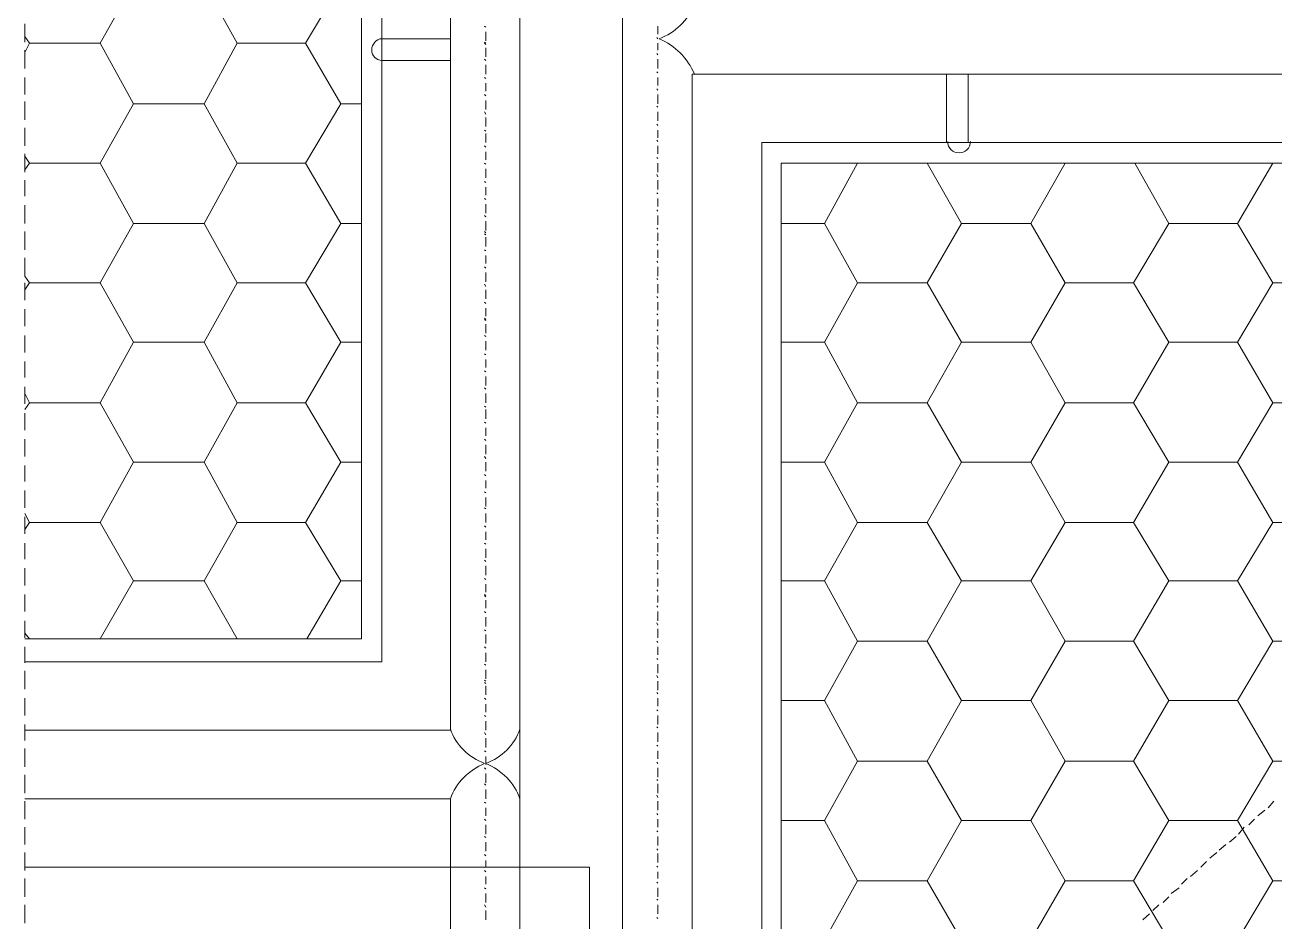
# Model space of a CAD drawing. Header units: millimetres. Extents: x 2928 to 3112, y 1220 to 1280.
# Drawn here: x 3051.756 to 3053.568, y 1263.876 to 1265.176 of the extents above; entities that cross this region are included whole.
import ezdxf

# ---------------------------------------------------------------- set-up
doc = ezdxf.new("R2010")
doc.units = ezdxf.units.MM

msp = doc.modelspace()

# ---------------------------------------------------------------- linework, layer by layer
at = {"color": 7, "linetype": 'Continuous', "lineweight": 5, "true_color": 0x000007}
for points in [[(3052.37253, 1264.15367), (3052.37253, 1268.05543), (3051.75559, 1268.05543)], [(3052.37253, 1264.15367), (3052.37253, 1268.05543), (3052.37253, 1268.05543)], [(3052.47342, 1264.15367), (3052.47342, 1268.05543), (3052.47342, 1268.05543)], [(3052.47342, 1263.95519), (3052.47342, 1268.05543), (3052.47342, 1268.05543)], [(3052.62228, 1263.23902), (3052.62228, 1268.05543), (3052.62228, 1268.05543)], [(3051.75559, 1267.95454), (3052.27329, 1267.95454), (3052.27329, 1264.25291), (3051.75559, 1264.25291)], [(3051.75559, 1267.92476), (3052.24352, 1267.92476), (3052.24352, 1264.28599), (3051.75559, 1264.28599)], [(3052.27329, 1265.15599), (3052.37253, 1265.15599), (3052.37253, 1265.12456)], [(3052.27329, 1265.15599), (3052.37253, 1265.15599), (3052.37253, 1265.12456)], [(3052.37253, 1265.12456), (3052.27329, 1265.12456), (3052.27329, 1265.12456)], [(3052.37253, 1265.12456), (3052.27329, 1265.12456), (3052.27329, 1265.12456)], [(3052.72318, 1263.4408), (3052.72318, 1265.10471), (3052.72318, 1265.10471)], [(3052.72318, 1265.10471), (3055.25378, 1265.10471), (3055.25378, 1265.10471)], [(3053.09202, 1265.10471), (3053.09202, 1265.00548), (3053.09202, 1265.00548)], [(3053.12344, 1265.00548), (3053.12344, 1265.10471), (3053.09202, 1265.10471)], [(3052.37253, 1264.15367), (3051.75559, 1264.15367), (3051.75559, 1264.15367)], [(3052.37253, 1264.05443), (3051.75559, 1264.05443), (3051.75559, 1264.05443)], [(3052.37253, 1263.95519), (3052.37253, 1264.05443), (3052.37253, 1264.05443)], [(3052.37253, 1263.95519), (3052.37253, 1264.05443), (3052.37253, 1264.05443)], [(3052.37253, 1263.95519), (3052.37253, 1264.05443), (3052.37253, 1264.05443)], [(3052.47342, 1263.95519), (3052.47342, 1264.05443), (3052.47342, 1264.05443)], [(3052.47342, 1263.95519), (3052.47342, 1264.05443), (3052.47342, 1264.05443)], [(3053.56671, 1264.05112), (3053.55844, 1264.0412), (3053.55844, 1264.0412)], [(3053.55348, 1264.03789), (3053.54356, 1264.02962), (3053.54356, 1264.02962)], [(3053.52371, 1264.01308), (3053.51544, 1264.00316), (3053.51544, 1264.00316)], [(3053.53859, 1264.02466), (3053.53032, 1264.01639), (3053.53032, 1264.01639)], [(3053.51213, 1263.99985), (3053.50221, 1263.99158), (3053.50221, 1263.99158)], [(3053.48401, 1263.97669), (3053.47409, 1263.96842), (3053.47409, 1263.96842)], [(3053.49724, 1263.98827), (3053.48732, 1263.98), (3053.48732, 1263.98)], [(3052.37253, 1263.95519), (3052.37253, 1263.05377), (3052.47342, 1263.05377), (3052.47342, 1263.95519)], [(3053.46913, 1263.96346), (3053.46086, 1263.95519), (3053.46086, 1263.95519)], [(3053.44101, 1263.93865), (3053.43274, 1263.93038), (3053.43274, 1263.93038)], [(3053.45589, 1263.95023), (3053.44597, 1263.94196), (3053.44597, 1263.94196)], [(3053.42943, 1263.92542), (3053.41785, 1263.91715), (3053.41785, 1263.91715)], [(3053.39966, 1263.90061), (3053.39139, 1263.89234), (3053.39139, 1263.89234)], [(3053.41454, 1263.91219), (3053.40627, 1263.90392), (3053.40627, 1263.90392)], [(3053.38643, 1263.88738), (3053.3765, 1263.87911), (3053.3765, 1263.87911)]]:
    msp.add_lwpolyline(points, dxfattribs=at)
at = {"color": 9, "linetype": 'Continuous', "lineweight": 13, "true_color": 0xbababa}
for points in [[(3051.86476, 1265.14937), (3051.91272, 1265.23538), (3051.91272, 1265.23538)], [(3052.06324, 1265.14937), (3052.01527, 1265.23538), (3052.01527, 1265.23538)], [(3052.16248, 1265.14937), (3052.21375, 1265.23538), (3052.21375, 1265.23538)], [(3051.76221, 1265.14937), (3051.75559, 1265.1593), (3051.75559, 1265.1593)], [(3051.75559, 1265.13614), (3051.76221, 1265.14937), (3051.76221, 1265.14937)], [(3051.76221, 1265.14937), (3051.86476, 1265.14937), (3051.86476, 1265.14937)], [(3051.91272, 1265.06171), (3051.86476, 1265.14937), (3051.86476, 1265.14937)], [(3052.01527, 1265.06171), (3052.06324, 1265.14937), (3052.06324, 1265.14937)], [(3052.06324, 1265.14937), (3052.16248, 1265.14937), (3052.16248, 1265.14937)], [(3052.21375, 1265.06171), (3052.16248, 1265.14937), (3052.16248, 1265.14937)], [(3051.86476, 1264.9757), (3051.91272, 1265.06171), (3051.91272, 1265.06171)], [(3051.91272, 1265.06171), (3052.01527, 1265.06171), (3052.01527, 1265.06171)], [(3052.06324, 1264.9757), (3052.01527, 1265.06171), (3052.01527, 1265.06171)], [(3052.16248, 1264.9757), (3052.21375, 1265.06171), (3052.21375, 1265.06171)], [(3052.21375, 1265.06171), (3052.24352, 1265.06171), (3052.24352, 1265.06171)], [(3051.76221, 1264.9757), (3051.75559, 1264.98563), (3051.75559, 1264.98563)], [(3051.75559, 1264.96578), (3051.76221, 1264.9757), (3051.76221, 1264.9757)], [(3051.76221, 1264.9757), (3051.86476, 1264.9757), (3051.86476, 1264.9757)], [(3051.91272, 1264.88804), (3051.86476, 1264.9757), (3051.86476, 1264.9757)], [(3052.01527, 1264.88804), (3052.06324, 1264.9757), (3052.06324, 1264.9757)], [(3052.06324, 1264.9757), (3052.16248, 1264.9757), (3052.16248, 1264.9757)], [(3052.21375, 1264.88804), (3052.16248, 1264.9757), (3052.16248, 1264.9757)], [(3052.91504, 1264.88804), (3052.96301, 1264.9757), (3052.96301, 1264.9757)], [(3053.11352, 1264.88804), (3053.0639, 1264.9757), (3053.0639, 1264.9757)], [(3053.21441, 1264.88804), (3053.26403, 1264.9757), (3053.26403, 1264.9757)], [(3053.41454, 1264.88804), (3053.36492, 1264.9757), (3053.36492, 1264.9757)], [(3053.51378, 1264.88804), (3053.56506, 1264.9757), (3053.56506, 1264.9757)], [(3051.86476, 1264.80203), (3051.91272, 1264.88804), (3051.91272, 1264.88804)], [(3051.91272, 1264.88804), (3052.01527, 1264.88804), (3052.01527, 1264.88804)], [(3052.06324, 1264.80203), (3052.01527, 1264.88804), (3052.01527, 1264.88804)], [(3052.16248, 1264.80203), (3052.21375, 1264.88804), (3052.21375, 1264.88804)], [(3052.21375, 1264.88804), (3052.24352, 1264.88804), (3052.24352, 1264.88804)], [(3052.85219, 1264.88804), (3052.91504, 1264.88804), (3052.91504, 1264.88804)], [(3052.96301, 1264.80203), (3052.91504, 1264.88804), (3052.91504, 1264.88804)], [(3053.0639, 1264.80203), (3053.11352, 1264.88804), (3053.11352, 1264.88804)], [(3053.11352, 1264.88804), (3053.21441, 1264.88804), (3053.21441, 1264.88804)], [(3053.26403, 1264.80203), (3053.21441, 1264.88804), (3053.21441, 1264.88804)], [(3053.36327, 1264.80203), (3053.41454, 1264.88804), (3053.41454, 1264.88804)], [(3053.41454, 1264.88804), (3053.51378, 1264.88804), (3053.51378, 1264.88804)], [(3053.56506, 1264.80203), (3053.51378, 1264.88804), (3053.51378, 1264.88804)], [(3051.76221, 1264.80203), (3051.75559, 1264.81196), (3051.75559, 1264.81196)], [(3051.75559, 1264.79211), (3051.76221, 1264.80203), (3051.76221, 1264.80203)], [(3051.76221, 1264.80203), (3051.86476, 1264.80203), (3051.86476, 1264.80203)], [(3051.91272, 1264.71603), (3051.86476, 1264.80203), (3051.86476, 1264.80203)], [(3052.01527, 1264.71603), (3052.06324, 1264.80203), (3052.06324, 1264.80203)], [(3052.06324, 1264.80203), (3052.16248, 1264.80203), (3052.16248, 1264.80203)], [(3052.21375, 1264.71603), (3052.16248, 1264.80203), (3052.16248, 1264.80203)], [(3052.91504, 1264.71603), (3052.96301, 1264.80203), (3052.96301, 1264.80203)], [(3052.96301, 1264.80203), (3053.0639, 1264.80203), (3053.0639, 1264.80203)], [(3053.11352, 1264.71603), (3053.0639, 1264.80203), (3053.0639, 1264.80203)], [(3053.21441, 1264.71603), (3053.26403, 1264.80203), (3053.26403, 1264.80203)], [(3053.26403, 1264.80203), (3053.36327, 1264.80203), (3053.36327, 1264.80203)], [(3053.41454, 1264.71603), (3053.36327, 1264.80203), (3053.36327, 1264.80203)], [(3053.51378, 1264.71603), (3053.56506, 1264.80203), (3053.56506, 1264.80203)], [(3053.56506, 1264.80203), (3053.6643, 1264.80203), (3053.6643, 1264.80203)], [(3051.86476, 1264.62837), (3051.91272, 1264.71603), (3051.91272, 1264.71603)], [(3051.91272, 1264.71603), (3052.01527, 1264.71603), (3052.01527, 1264.71603)], [(3052.06324, 1264.62837), (3052.01527, 1264.71603), (3052.01527, 1264.71603)], [(3052.16248, 1264.62837), (3052.21375, 1264.71603), (3052.21375, 1264.71603)], [(3052.21375, 1264.71603), (3052.24352, 1264.71603), (3052.24352, 1264.71603)], [(3052.85219, 1264.71603), (3052.91504, 1264.71603), (3052.91504, 1264.71603)], [(3052.96301, 1264.62837), (3052.91504, 1264.71603), (3052.91504, 1264.71603)], [(3053.0639, 1264.62837), (3053.11352, 1264.71603), (3053.11352, 1264.71603)], [(3053.11352, 1264.71603), (3053.21441, 1264.71603), (3053.21441, 1264.71603)], [(3053.26403, 1264.62837), (3053.21441, 1264.71603), (3053.21441, 1264.71603)], [(3053.36327, 1264.62837), (3053.41454, 1264.71603), (3053.41454, 1264.71603)], [(3053.41454, 1264.71603), (3053.51378, 1264.71603), (3053.51378, 1264.71603)], [(3053.56506, 1264.62837), (3053.51378, 1264.71603), (3053.51378, 1264.71603)], [(3051.76221, 1264.62837), (3051.75559, 1264.6416), (3051.75559, 1264.6416)], [(3051.75559, 1264.61844), (3051.76221, 1264.62837), (3051.76221, 1264.62837)], [(3051.76221, 1264.62837), (3051.86476, 1264.62837), (3051.86476, 1264.62837)], [(3051.91272, 1264.54236), (3051.86476, 1264.62837), (3051.86476, 1264.62837)], [(3052.01527, 1264.54236), (3052.06324, 1264.62837), (3052.06324, 1264.62837)], [(3052.06324, 1264.62837), (3052.16248, 1264.62837), (3052.16248, 1264.62837)], [(3052.21375, 1264.54236), (3052.16248, 1264.62837), (3052.16248, 1264.62837)], [(3052.91504, 1264.54236), (3052.96301, 1264.62837), (3052.96301, 1264.62837)], [(3052.96301, 1264.62837), (3053.0639, 1264.62837), (3053.0639, 1264.62837)], [(3053.11352, 1264.54236), (3053.0639, 1264.62837), (3053.0639, 1264.62837)], [(3053.21441, 1264.54236), (3053.26403, 1264.62837), (3053.26403, 1264.62837)], [(3053.26403, 1264.62837), (3053.36327, 1264.62837), (3053.36327, 1264.62837)], [(3053.41454, 1264.54236), (3053.36327, 1264.62837), (3053.36327, 1264.62837)], [(3053.51378, 1264.54236), (3053.56506, 1264.62837), (3053.56506, 1264.62837)], [(3053.56506, 1264.62837), (3053.6643, 1264.62837), (3053.6643, 1264.62837)], [(3051.86476, 1264.4547), (3051.91272, 1264.54236), (3051.91272, 1264.54236)], [(3051.91272, 1264.54236), (3052.01527, 1264.54236), (3052.01527, 1264.54236)], [(3052.06324, 1264.4547), (3052.01527, 1264.54236), (3052.01527, 1264.54236)], [(3052.16248, 1264.4547), (3052.21375, 1264.54236), (3052.21375, 1264.54236)], [(3052.21375, 1264.54236), (3052.24352, 1264.54236), (3052.24352, 1264.54236)], [(3052.85219, 1264.54236), (3052.91504, 1264.54236), (3052.91504, 1264.54236)], [(3052.96301, 1264.4547), (3052.91504, 1264.54236), (3052.91504, 1264.54236)], [(3053.0639, 1264.4547), (3053.11352, 1264.54236), (3053.11352, 1264.54236)], [(3053.11352, 1264.54236), (3053.21441, 1264.54236), (3053.21441, 1264.54236)], [(3053.26403, 1264.4547), (3053.21441, 1264.54236), (3053.21441, 1264.54236)], [(3053.36327, 1264.4547), (3053.41454, 1264.54236), (3053.41454, 1264.54236)], [(3053.41454, 1264.54236), (3053.51378, 1264.54236), (3053.51378, 1264.54236)], [(3053.56506, 1264.4547), (3053.51378, 1264.54236), (3053.51378, 1264.54236)], [(3051.76221, 1264.4547), (3051.75559, 1264.46793), (3051.75559, 1264.46793)], [(3051.75559, 1264.44477), (3051.76221, 1264.4547), (3051.76221, 1264.4547)], [(3051.76221, 1264.4547), (3051.86476, 1264.4547), (3051.86476, 1264.4547)], [(3051.91272, 1264.37034), (3051.86476, 1264.4547), (3051.86476, 1264.4547)], [(3052.01527, 1264.37034), (3052.06324, 1264.4547), (3052.06324, 1264.4547)], [(3052.06324, 1264.4547), (3052.16248, 1264.4547), (3052.16248, 1264.4547)], [(3052.21375, 1264.37034), (3052.16248, 1264.4547), (3052.16248, 1264.4547)], [(3052.91504, 1264.37034), (3052.96301, 1264.4547), (3052.96301, 1264.4547)], [(3052.96301, 1264.4547), (3053.0639, 1264.4547), (3053.0639, 1264.4547)], [(3053.11352, 1264.37034), (3053.0639, 1264.4547), (3053.0639, 1264.4547)], [(3053.21441, 1264.37034), (3053.26403, 1264.4547), (3053.26403, 1264.4547)], [(3053.26403, 1264.4547), (3053.36327, 1264.4547), (3053.36327, 1264.4547)], [(3053.41454, 1264.37034), (3053.36327, 1264.4547), (3053.36327, 1264.4547)], [(3053.51378, 1264.37034), (3053.56506, 1264.4547), (3053.56506, 1264.4547)], [(3053.56506, 1264.4547), (3053.6643, 1264.4547), (3053.6643, 1264.4547)], [(3051.86476, 1264.28599), (3051.91272, 1264.37034), (3051.91272, 1264.37034)], [(3051.91272, 1264.37034), (3052.01527, 1264.37034), (3052.01527, 1264.37034)], [(3052.06324, 1264.28599), (3052.01527, 1264.37034), (3052.01527, 1264.37034)], [(3052.16413, 1264.28599), (3052.21375, 1264.37034), (3052.21375, 1264.37034)], [(3052.21375, 1264.37034), (3052.24352, 1264.37034), (3052.24352, 1264.37034)], [(3052.85219, 1264.37034), (3052.91504, 1264.37034), (3052.91504, 1264.37034)], [(3052.96301, 1264.28268), (3052.91504, 1264.37034), (3052.91504, 1264.37034)], [(3053.0639, 1264.28268), (3053.11352, 1264.37034), (3053.11352, 1264.37034)], [(3053.11352, 1264.37034), (3053.21441, 1264.37034), (3053.21441, 1264.37034)], [(3053.26403, 1264.28268), (3053.21441, 1264.37034), (3053.21441, 1264.37034)], [(3053.36327, 1264.28268), (3053.41454, 1264.37034), (3053.41454, 1264.37034)], [(3053.41454, 1264.37034), (3053.51378, 1264.37034), (3053.51378, 1264.37034)], [(3053.56506, 1264.28268), (3053.51378, 1264.37034), (3053.51378, 1264.37034)], [(3051.76221, 1264.28599), (3051.75559, 1264.29426), (3051.75559, 1264.29426)], [(3052.91504, 1264.19667), (3052.96301, 1264.28268), (3052.96301, 1264.28268)], [(3052.96301, 1264.28268), (3053.0639, 1264.28268), (3053.0639, 1264.28268)], [(3053.11352, 1264.19667), (3053.0639, 1264.28268), (3053.0639, 1264.28268)], [(3053.21441, 1264.19667), (3053.26403, 1264.28268), (3053.26403, 1264.28268)], [(3053.26403, 1264.28268), (3053.36327, 1264.28268), (3053.36327, 1264.28268)], [(3053.41454, 1264.19667), (3053.36327, 1264.28268), (3053.36327, 1264.28268)], [(3053.51378, 1264.19667), (3053.56506, 1264.28268), (3053.56506, 1264.28268)], [(3053.56506, 1264.28268), (3053.6643, 1264.28268), (3053.6643, 1264.28268)], [(3052.85219, 1264.19667), (3052.91504, 1264.19667), (3052.91504, 1264.19667)], [(3052.96301, 1264.10901), (3052.91504, 1264.19667), (3052.91504, 1264.19667)], [(3053.0639, 1264.10901), (3053.11352, 1264.19667), (3053.11352, 1264.19667)], [(3053.11352, 1264.19667), (3053.21441, 1264.19667), (3053.21441, 1264.19667)], [(3053.26403, 1264.10901), (3053.21441, 1264.19667), (3053.21441, 1264.19667)], [(3053.36327, 1264.10901), (3053.41454, 1264.19667), (3053.41454, 1264.19667)], [(3053.41454, 1264.19667), (3053.51378, 1264.19667), (3053.51378, 1264.19667)], [(3053.56506, 1264.10901), (3053.51378, 1264.19667), (3053.51378, 1264.19667)], [(3052.91504, 1264.02301), (3052.96301, 1264.10901), (3052.96301, 1264.10901)], [(3052.96301, 1264.10901), (3053.0639, 1264.10901), (3053.0639, 1264.10901)], [(3053.11352, 1264.02301), (3053.0639, 1264.10901), (3053.0639, 1264.10901)], [(3053.21441, 1264.02301), (3053.26403, 1264.10901), (3053.26403, 1264.10901)], [(3053.26403, 1264.10901), (3053.36327, 1264.10901), (3053.36327, 1264.10901)], [(3053.41454, 1264.02301), (3053.36327, 1264.10901), (3053.36327, 1264.10901)], [(3053.51378, 1264.02301), (3053.56506, 1264.10901), (3053.56506, 1264.10901)], [(3053.56506, 1264.10901), (3053.6643, 1264.10901), (3053.6643, 1264.10901)], [(3052.85219, 1264.02301), (3052.91504, 1264.02301), (3052.91504, 1264.02301)], [(3052.96301, 1263.93534), (3052.91504, 1264.02301), (3052.91504, 1264.02301)], [(3053.0639, 1263.93534), (3053.11352, 1264.02301), (3053.11352, 1264.02301)], [(3053.11352, 1264.02301), (3053.21441, 1264.02301), (3053.21441, 1264.02301)], [(3053.26403, 1263.93534), (3053.21441, 1264.02301), (3053.21441, 1264.02301)], [(3053.36327, 1263.93534), (3053.41454, 1264.02301), (3053.41454, 1264.02301)], [(3053.41454, 1264.02301), (3053.51378, 1264.02301), (3053.51378, 1264.02301)], [(3053.56506, 1263.93534), (3053.51378, 1264.02301), (3053.51378, 1264.02301)], [(3052.91504, 1263.84934), (3052.96301, 1263.93534), (3052.96301, 1263.93534)], [(3052.96301, 1263.93534), (3053.0639, 1263.93534), (3053.0639, 1263.93534)], [(3053.11352, 1263.84934), (3053.0639, 1263.93534), (3053.0639, 1263.93534)], [(3053.21441, 1263.84934), (3053.26403, 1263.93534), (3053.26403, 1263.93534)], [(3053.26403, 1263.93534), (3053.36327, 1263.93534), (3053.36327, 1263.93534)], [(3053.41454, 1263.84934), (3053.36327, 1263.93534), (3053.36327, 1263.93534)], [(3053.51378, 1263.84934), (3053.56506, 1263.93534), (3053.56506, 1263.93534)], [(3053.56506, 1263.93534), (3053.6643, 1263.93534), (3053.6643, 1263.93534)]]:
    msp.add_lwpolyline(points, dxfattribs=at)
at = {"color": 252, "linetype": 'Continuous', "lineweight": 13, "true_color": 0x989898}
for points in [[(3051.75559, 1265.17749), (3051.75559, 1265.15103), (3051.75559, 1265.15103)], [(3052.42381, 1265.17253), (3052.42215, 1265.17418), (3052.42215, 1265.17418)], [(3052.42381, 1265.17253), (3052.42215, 1265.17418), (3052.42215, 1265.17418)], [(3052.67356, 1265.1626), (3052.67356, 1265.17418), (3052.67356, 1265.17418)], [(3052.42381, 1265.15268), (3052.42381, 1265.16591), (3052.42381, 1265.16591)], [(3052.42381, 1265.15268), (3052.42381, 1265.16591), (3052.42381, 1265.16591)], [(3052.67356, 1265.15599), (3052.6719, 1265.15764), (3052.6719, 1265.15764)], [(3051.75559, 1265.13945), (3051.75559, 1265.11298), (3051.75559, 1265.11298)], [(3052.42381, 1265.14937), (3052.42215, 1265.15103), (3052.42215, 1265.15103)], [(3052.42381, 1265.14772), (3052.42215, 1265.14937), (3052.42215, 1265.14937)], [(3052.42381, 1265.12952), (3052.42381, 1265.14276), (3052.42381, 1265.14276)], [(3052.42381, 1265.12952), (3052.42381, 1265.1411), (3052.42381, 1265.1411)], [(3052.67356, 1265.13283), (3052.6719, 1265.13449), (3052.6719, 1265.13449)], [(3052.67356, 1265.13945), (3052.67356, 1265.14937), (3052.67356, 1265.14937)], [(3052.42381, 1265.12456), (3052.42215, 1265.12622), (3052.42215, 1265.12622)], [(3052.42381, 1265.12456), (3052.42215, 1265.12622), (3052.42215, 1265.12622)], [(3052.42381, 1265.10471), (3052.42381, 1265.11795), (3052.42381, 1265.11795)], [(3052.42381, 1265.10471), (3052.42381, 1265.11795), (3052.42381, 1265.11795)], [(3052.67356, 1265.11298), (3052.67356, 1265.12622), (3052.67356, 1265.12622)], [(3051.75559, 1265.09975), (3051.75559, 1265.07494), (3051.75559, 1265.07494)], [(3052.42381, 1265.0981), (3052.42215, 1265.09975), (3052.42215, 1265.09975)], [(3052.42381, 1265.0981), (3052.42215, 1265.09975), (3052.42215, 1265.09975)], [(3052.67356, 1265.10637), (3052.6719, 1265.10802), (3052.6719, 1265.10802)], [(3052.67356, 1265.08817), (3052.67356, 1265.09975), (3052.67356, 1265.09975)], [(3052.42381, 1265.0799), (3052.42381, 1265.09148), (3052.42381, 1265.09148)], [(3052.42381, 1265.0799), (3052.42381, 1265.09148), (3052.42381, 1265.09148)], [(3052.67356, 1265.08156), (3052.6719, 1265.08321), (3052.6719, 1265.08321)], [(3051.75559, 1265.06502), (3051.75559, 1265.03856), (3051.75559, 1265.03856)], [(3052.42381, 1265.07329), (3052.42215, 1265.07494), (3052.42215, 1265.07494)], [(3052.42381, 1265.07329), (3052.42215, 1265.07494), (3052.42215, 1265.07494)], [(3052.42381, 1265.05344), (3052.42381, 1265.06667), (3052.42381, 1265.06667)], [(3052.42381, 1265.05344), (3052.42381, 1265.06667), (3052.42381, 1265.06667)], [(3052.67356, 1265.06171), (3052.67356, 1265.07494), (3052.67356, 1265.07494)], [(3052.42381, 1265.04683), (3052.42215, 1265.05013), (3052.42215, 1265.05013)], [(3052.42381, 1265.04683), (3052.42215, 1265.05013), (3052.42215, 1265.05013)], [(3052.67356, 1265.05675), (3052.6719, 1265.0584), (3052.6719, 1265.0584)], [(3052.67356, 1265.0369), (3052.67356, 1265.05013), (3052.67356, 1265.05013)], [(3051.75559, 1265.02698), (3051.75559, 1265.00051), (3051.75559, 1265.00051)], [(3052.42381, 1265.02863), (3052.42381, 1265.04186), (3052.42381, 1265.04186)], [(3052.42381, 1265.02863), (3052.42381, 1265.04186), (3052.42381, 1265.04186)], [(3052.67356, 1265.03029), (3052.6719, 1265.03194), (3052.6719, 1265.03194)], [(3052.42381, 1265.02202), (3052.42215, 1265.02367), (3052.42215, 1265.02367)], [(3052.42381, 1265.02202), (3052.42215, 1265.02367), (3052.42215, 1265.02367)], [(3052.42381, 1265.00548), (3052.42381, 1265.01871), (3052.42381, 1265.01871)], [(3052.42381, 1265.00548), (3052.42381, 1265.0154), (3052.42381, 1265.0154)], [(3052.67356, 1265.00713), (3052.6719, 1265.00878), (3052.6719, 1265.00878)], [(3052.67356, 1265.01209), (3052.67356, 1265.02367), (3052.67356, 1265.02367)], [(3051.75559, 1264.98894), (3051.75559, 1264.96247), (3051.75559, 1264.96247)], [(3052.42381, 1264.99886), (3052.42215, 1265.00051), (3052.42215, 1265.00051)], [(3052.42381, 1264.99886), (3052.42215, 1265.00051), (3052.42215, 1265.00051)], [(3052.42381, 1264.98067), (3052.42381, 1264.99224), (3052.42381, 1264.99224)], [(3052.42381, 1264.98067), (3052.42381, 1264.99224), (3052.42381, 1264.99224)], [(3052.67356, 1264.98894), (3052.67356, 1265.00051), (3052.67356, 1265.00051)], [(3052.42381, 1264.97405), (3052.42215, 1264.9757), (3052.42215, 1264.9757)], [(3052.42381, 1264.97405), (3052.42215, 1264.9757), (3052.42215, 1264.9757)], [(3052.67356, 1264.98232), (3052.6719, 1264.98397), (3052.6719, 1264.98397)], [(3052.67356, 1264.96247), (3052.67356, 1264.9757), (3052.67356, 1264.9757)], [(3052.42381, 1264.9542), (3052.42381, 1264.96743), (3052.42381, 1264.96743)], [(3052.42381, 1264.9542), (3052.42381, 1264.96743), (3052.42381, 1264.96743)], [(3052.67356, 1264.95586), (3052.6719, 1264.95916), (3052.6719, 1264.95916)], [(3051.75559, 1264.95089), (3051.75559, 1264.92774), (3051.75559, 1264.92774)], [(3052.42381, 1264.94759), (3052.42215, 1264.94924), (3052.42215, 1264.94924)], [(3052.42381, 1264.94759), (3052.42215, 1264.94924), (3052.42215, 1264.94924)], [(3052.42381, 1264.92939), (3052.42381, 1264.94097), (3052.42381, 1264.94097)], [(3052.42381, 1264.92939), (3052.42381, 1264.94097), (3052.42381, 1264.94097)], [(3052.67356, 1264.93766), (3052.67356, 1264.95089), (3052.67356, 1264.95089)], [(3052.42381, 1264.92278), (3052.42215, 1264.92443), (3052.42215, 1264.92443)], [(3052.42381, 1264.92278), (3052.42215, 1264.92443), (3052.42215, 1264.92443)], [(3052.42381, 1264.90293), (3052.42381, 1264.91616), (3052.42381, 1264.91616)], [(3052.42381, 1264.90293), (3052.42381, 1264.91616), (3052.42381, 1264.91616)], [(3052.67356, 1264.93105), (3052.6719, 1264.9327), (3052.6719, 1264.9327)], [(3052.67356, 1264.91285), (3052.67356, 1264.92443), (3052.67356, 1264.92443)], [(3051.75559, 1264.91451), (3051.75559, 1264.88804), (3051.75559, 1264.88804)], [(3052.42381, 1264.89797), (3052.42215, 1264.89962), (3052.42215, 1264.89962)], [(3052.42381, 1264.89797), (3052.42215, 1264.89962), (3052.42215, 1264.89962)], [(3052.67356, 1264.90624), (3052.6719, 1264.90789), (3052.6719, 1264.90789)], [(3052.67356, 1264.88639), (3052.67356, 1264.89962), (3052.67356, 1264.89962)], [(3052.42381, 1264.87812), (3052.42381, 1264.89135), (3052.42381, 1264.89135)], [(3052.42381, 1264.87977), (3052.42381, 1264.89135), (3052.42381, 1264.89135)], [(3052.67356, 1264.87977), (3052.6719, 1264.88143), (3052.6719, 1264.88143)], [(3051.75559, 1264.87646), (3051.75559, 1264.85), (3051.75559, 1264.85)], [(3052.42381, 1264.87481), (3052.42215, 1264.87646), (3052.42215, 1264.87646)], [(3052.42381, 1264.8715), (3052.42215, 1264.87316), (3052.42215, 1264.87316)], [(3052.42381, 1264.85496), (3052.42381, 1264.86819), (3052.42381, 1264.86819)], [(3052.42381, 1264.85496), (3052.42381, 1264.86819), (3052.42381, 1264.86819)], [(3052.67356, 1264.86323), (3052.67356, 1264.87481), (3052.67356, 1264.87481)], [(3052.42381, 1264.84835), (3052.42215, 1264.85), (3052.42215, 1264.85)], [(3052.42381, 1264.84835), (3052.42215, 1264.85), (3052.42215, 1264.85)], [(3052.67356, 1264.85662), (3052.6719, 1264.85827), (3052.6719, 1264.85827)], [(3052.67356, 1264.83842), (3052.67356, 1264.85), (3052.67356, 1264.85)], [(3051.75559, 1264.83842), (3051.75559, 1264.81196), (3051.75559, 1264.81196)], [(3052.42381, 1264.82354), (3052.42215, 1264.82519), (3052.42215, 1264.82519)], [(3052.42381, 1264.82354), (3052.42215, 1264.82519), (3052.42215, 1264.82519)], [(3052.42381, 1264.83015), (3052.42381, 1264.84173), (3052.42381, 1264.84173)], [(3052.42381, 1264.83015), (3052.42381, 1264.84173), (3052.42381, 1264.84173)], [(3052.67356, 1264.83181), (3052.6719, 1264.83346), (3052.6719, 1264.83346)], [(3052.67356, 1264.81196), (3052.67356, 1264.82519), (3052.67356, 1264.82519)], [(3052.42381, 1264.80369), (3052.42381, 1264.81692), (3052.42381, 1264.81692)], [(3052.42381, 1264.80369), (3052.42381, 1264.81692), (3052.42381, 1264.81692)], [(3052.67356, 1264.807), (3052.6719, 1264.80865), (3052.6719, 1264.80865)], [(3051.75559, 1264.80203), (3051.75559, 1264.77722), (3051.75559, 1264.77722)], [(3052.42381, 1264.79707), (3052.42215, 1264.80038), (3052.42215, 1264.80038)], [(3052.42381, 1264.79707), (3052.42215, 1264.80038), (3052.42215, 1264.80038)], [(3052.42381, 1264.77888), (3052.42381, 1264.79211), (3052.42381, 1264.79211)], [(3052.42381, 1264.77888), (3052.42381, 1264.79211), (3052.42381, 1264.79211)], [(3052.67356, 1264.78715), (3052.67356, 1264.80038), (3052.67356, 1264.80038)], [(3052.42381, 1264.77226), (3052.42215, 1264.77392), (3052.42215, 1264.77392)], [(3052.42381, 1264.77226), (3052.42215, 1264.77392), (3052.42215, 1264.77392)], [(3052.67356, 1264.78053), (3052.6719, 1264.78219), (3052.6719, 1264.78219)], [(3052.67356, 1264.76234), (3052.67356, 1264.77392), (3052.67356, 1264.77392)], [(3051.75559, 1264.76399), (3051.75559, 1264.73918), (3051.75559, 1264.73918)], [(3052.42381, 1264.75407), (3052.42381, 1264.76565), (3052.42381, 1264.76565)], [(3052.42381, 1264.75572), (3052.42381, 1264.76565), (3052.42381, 1264.76565)], [(3052.67356, 1264.75572), (3052.6719, 1264.75738), (3052.6719, 1264.75738)], [(3052.42381, 1264.74911), (3052.42215, 1264.75076), (3052.42215, 1264.75076)], [(3052.42381, 1264.74745), (3052.42215, 1264.74911), (3052.42215, 1264.74911)], [(3052.42381, 1264.72926), (3052.42381, 1264.74249), (3052.42381, 1264.74249)], [(3052.42381, 1264.72926), (3052.42381, 1264.74084), (3052.42381, 1264.74084)], [(3052.67356, 1264.73918), (3052.67356, 1264.74911), (3052.67356, 1264.74911)], [(3051.75559, 1264.72595), (3051.75559, 1264.70114), (3051.75559, 1264.70114)], [(3052.42381, 1264.7243), (3052.42215, 1264.72595), (3052.42215, 1264.72595)], [(3052.42381, 1264.7243), (3052.42215, 1264.72595), (3052.42215, 1264.72595)], [(3052.42381, 1264.70445), (3052.42381, 1264.71768), (3052.42381, 1264.71768)], [(3052.42381, 1264.70445), (3052.42381, 1264.71768), (3052.42381, 1264.71768)], [(3052.67356, 1264.73257), (3052.6719, 1264.73422), (3052.6719, 1264.73422)], [(3052.67356, 1264.71272), (3052.67356, 1264.72595), (3052.67356, 1264.72595)], [(3052.42381, 1264.69783), (3052.42215, 1264.69949), (3052.42215, 1264.69949)], [(3052.42381, 1264.69783), (3052.42215, 1264.69949), (3052.42215, 1264.69949)], [(3052.67356, 1264.7061), (3052.6719, 1264.70941), (3052.6719, 1264.70941)], [(3052.67356, 1264.68791), (3052.67356, 1264.70114), (3052.67356, 1264.70114)], [(3051.75559, 1264.68791), (3051.75559, 1264.66475), (3051.75559, 1264.66475)], [(3052.42381, 1264.67964), (3052.42381, 1264.69122), (3052.42381, 1264.69122)], [(3052.42381, 1264.67964), (3052.42381, 1264.69122), (3052.42381, 1264.69122)], [(3052.67356, 1264.68129), (3052.6719, 1264.68295), (3052.6719, 1264.68295)], [(3052.42381, 1264.67302), (3052.42215, 1264.67468), (3052.42215, 1264.67468)], [(3052.42381, 1264.67302), (3052.42215, 1264.67468), (3052.42215, 1264.67468)], [(3052.42381, 1264.65318), (3052.42381, 1264.66641), (3052.42381, 1264.66641)], [(3052.42381, 1264.65318), (3052.42381, 1264.66641), (3052.42381, 1264.66641)], [(3052.67356, 1264.6631), (3052.67356, 1264.67468), (3052.67356, 1264.67468)], [(3051.75559, 1264.65152), (3051.75559, 1264.62671), (3051.75559, 1264.62671)], [(3052.42381, 1264.64821), (3052.42215, 1264.64987), (3052.42215, 1264.64987)], [(3052.42381, 1264.64821), (3052.42215, 1264.64987), (3052.42215, 1264.64987)], [(3052.67356, 1264.65648), (3052.6719, 1264.65814), (3052.6719, 1264.65814)], [(3052.67356, 1264.63664), (3052.67356, 1264.64987), (3052.67356, 1264.64987)], [(3052.42381, 1264.62837), (3052.42381, 1264.6416), (3052.42381, 1264.6416)], [(3052.42381, 1264.62837), (3052.42381, 1264.6416), (3052.42381, 1264.6416)], [(3052.67356, 1264.63002), (3052.6719, 1264.63167), (3052.6719, 1264.63167)], [(3051.75559, 1264.61348), (3051.75559, 1264.58867), (3051.75559, 1264.58867)], [(3052.42381, 1264.62175), (3052.42215, 1264.6234), (3052.42215, 1264.6234)], [(3052.42381, 1264.62175), (3052.42215, 1264.6234), (3052.42215, 1264.6234)], [(3052.42381, 1264.60521), (3052.42381, 1264.61844), (3052.42381, 1264.61844)], [(3052.42381, 1264.60521), (3052.42381, 1264.61513), (3052.42381, 1264.61513)], [(3052.67356, 1264.60686), (3052.6719, 1264.60852), (3052.6719, 1264.60852)], [(3052.67356, 1264.61183), (3052.67356, 1264.6234), (3052.67356, 1264.6234)], [(3052.42381, 1264.59859), (3052.42215, 1264.60025), (3052.42215, 1264.60025)], [(3052.42381, 1264.59859), (3052.42215, 1264.60025), (3052.42215, 1264.60025)], [(3052.42381, 1264.5804), (3052.42381, 1264.59198), (3052.42381, 1264.59198)], [(3052.42381, 1264.5804), (3052.42381, 1264.59198), (3052.42381, 1264.59198)], [(3052.67356, 1264.58867), (3052.67356, 1264.60025), (3052.67356, 1264.60025)], [(3051.75559, 1264.57544), (3051.75559, 1264.55063), (3051.75559, 1264.55063)], [(3052.42381, 1264.57378), (3052.42215, 1264.57544), (3052.42215, 1264.57544)], [(3052.42381, 1264.57378), (3052.42215, 1264.57544), (3052.42215, 1264.57544)], [(3052.67356, 1264.58205), (3052.6719, 1264.58371), (3052.6719, 1264.58371)], [(3052.67356, 1264.56221), (3052.67356, 1264.57544), (3052.67356, 1264.57544)], [(3052.42381, 1264.55394), (3052.42381, 1264.56717), (3052.42381, 1264.56717)], [(3052.42381, 1264.55394), (3052.42381, 1264.56717), (3052.42381, 1264.56717)], [(3052.67356, 1264.55724), (3052.6719, 1264.5589), (3052.6719, 1264.5589)], [(3051.75559, 1264.5374), (3051.75559, 1264.51424), (3051.75559, 1264.51424)], [(3052.42381, 1264.54732), (3052.42215, 1264.55063), (3052.42215, 1264.55063)], [(3052.42381, 1264.54732), (3052.42215, 1264.55063), (3052.42215, 1264.55063)], [(3052.42381, 1264.52913), (3052.42381, 1264.54236), (3052.42381, 1264.54236)], [(3052.42381, 1264.52913), (3052.42381, 1264.54236), (3052.42381, 1264.54236)], [(3052.67356, 1264.5374), (3052.67356, 1264.55063), (3052.67356, 1264.55063)], [(3052.42381, 1264.52251), (3052.42215, 1264.52416), (3052.42215, 1264.52416)], [(3052.42381, 1264.52251), (3052.42215, 1264.52416), (3052.42215, 1264.52416)], [(3052.67356, 1264.53078), (3052.6719, 1264.53243), (3052.6719, 1264.53243)], [(3052.67356, 1264.51259), (3052.67356, 1264.52416), (3052.67356, 1264.52416)], [(3051.75559, 1264.50101), (3051.75559, 1264.4762), (3051.75559, 1264.4762)], [(3052.42381, 1264.4977), (3052.42215, 1264.49935), (3052.42215, 1264.49935)], [(3052.42381, 1264.4977), (3052.42215, 1264.49935), (3052.42215, 1264.49935)], [(3052.42381, 1264.50432), (3052.42381, 1264.51589), (3052.42381, 1264.51589)], [(3052.42381, 1264.50432), (3052.42381, 1264.51589), (3052.42381, 1264.51589)], [(3052.67356, 1264.50597), (3052.6719, 1264.50762), (3052.6719, 1264.50762)], [(3052.67356, 1264.48612), (3052.67356, 1264.49935), (3052.67356, 1264.49935)], [(3052.42381, 1264.47785), (3052.42381, 1264.49108), (3052.42381, 1264.49108)], [(3052.42381, 1264.47951), (3052.42381, 1264.49108), (3052.42381, 1264.49108)], [(3052.67356, 1264.47951), (3052.6719, 1264.48281), (3052.6719, 1264.48281)], [(3051.75559, 1264.46297), (3051.75559, 1264.43816), (3051.75559, 1264.43816)], [(3052.42381, 1264.47455), (3052.42215, 1264.4762), (3052.42215, 1264.4762)], [(3052.42381, 1264.47455), (3052.42215, 1264.4762), (3052.42215, 1264.4762)], [(3052.42381, 1264.4547), (3052.42381, 1264.46793), (3052.42381, 1264.46793)], [(3052.42381, 1264.4547), (3052.42381, 1264.46793), (3052.42381, 1264.46793)], [(3052.67356, 1264.46297), (3052.67356, 1264.4762), (3052.67356, 1264.4762)], [(3052.42381, 1264.44808), (3052.42215, 1264.44974), (3052.42215, 1264.44974)], [(3052.42381, 1264.44808), (3052.42215, 1264.44974), (3052.42215, 1264.44974)], [(3052.67356, 1264.45635), (3052.6719, 1264.45801), (3052.6719, 1264.45801)], [(3052.67356, 1264.43816), (3052.67356, 1264.45139), (3052.67356, 1264.45139)], [(3052.42381, 1264.42989), (3052.42381, 1264.44147), (3052.42381, 1264.44147)], [(3052.42381, 1264.42989), (3052.42381, 1264.44147), (3052.42381, 1264.44147)], [(3052.67356, 1264.43154), (3052.6719, 1264.4332), (3052.6719, 1264.4332)], [(3051.75559, 1264.42493), (3051.75559, 1264.40177), (3051.75559, 1264.40177)], [(3052.42381, 1264.42327), (3052.42215, 1264.42493), (3052.42215, 1264.42493)], [(3052.42381, 1264.42327), (3052.42215, 1264.42493), (3052.42215, 1264.42493)], [(3052.42381, 1264.40342), (3052.42381, 1264.41666), (3052.42381, 1264.41666)], [(3052.42381, 1264.40342), (3052.42381, 1264.41666), (3052.42381, 1264.41666)], [(3052.67356, 1264.40673), (3052.6719, 1264.40839), (3052.6719, 1264.40839)], [(3052.67356, 1264.41169), (3052.67356, 1264.42493), (3052.67356, 1264.42493)], [(3052.42381, 1264.39846), (3052.42215, 1264.40012), (3052.42215, 1264.40012)], [(3052.42381, 1264.39846), (3052.42215, 1264.40012), (3052.42215, 1264.40012)], [(3052.42381, 1264.37861), (3052.42381, 1264.39185), (3052.42381, 1264.39185)], [(3052.42381, 1264.37861), (3052.42381, 1264.39185), (3052.42381, 1264.39185)], [(3052.67356, 1264.38688), (3052.67356, 1264.40012), (3052.67356, 1264.40012)], [(3051.75559, 1264.38854), (3051.75559, 1264.36373), (3051.75559, 1264.36373)], [(3052.42381, 1264.372), (3052.42215, 1264.37365), (3052.42215, 1264.37365)], [(3052.42381, 1264.372), (3052.42215, 1264.37365), (3052.42215, 1264.37365)], [(3052.67356, 1264.38027), (3052.6719, 1264.38192), (3052.6719, 1264.38192)], [(3052.67356, 1264.36207), (3052.67356, 1264.37365), (3052.67356, 1264.37365)], [(3052.42381, 1264.3538), (3052.42381, 1264.36538), (3052.42381, 1264.36538)], [(3052.42381, 1264.35546), (3052.42381, 1264.36538), (3052.42381, 1264.36538)], [(3052.67356, 1264.35546), (3052.6719, 1264.35711), (3052.6719, 1264.35711)], [(3051.75559, 1264.3505), (3051.75559, 1264.32569), (3051.75559, 1264.32569)], [(3052.42381, 1264.34884), (3052.42215, 1264.3505), (3052.42215, 1264.3505)], [(3052.42381, 1264.34719), (3052.42215, 1264.34884), (3052.42215, 1264.34884)], [(3052.42381, 1264.33065), (3052.42381, 1264.34223), (3052.42381, 1264.34223)], [(3052.42381, 1264.33065), (3052.42381, 1264.34057), (3052.42381, 1264.34057)], [(3052.67356, 1264.33892), (3052.67356, 1264.34884), (3052.67356, 1264.34884)], [(3052.42381, 1264.32403), (3052.42215, 1264.32569), (3052.42215, 1264.32569)], [(3052.42381, 1264.32403), (3052.42215, 1264.32569), (3052.42215, 1264.32569)], [(3052.42381, 1264.30418), (3052.42381, 1264.31742), (3052.42381, 1264.31742)], [(3052.42381, 1264.30418), (3052.42381, 1264.31742), (3052.42381, 1264.31742)], [(3052.67356, 1264.3323), (3052.6719, 1264.33396), (3052.6719, 1264.33396)], [(3052.67356, 1264.31245), (3052.67356, 1264.32569), (3052.67356, 1264.32569)], [(3051.75559, 1264.31245), (3051.75559, 1264.28764), (3051.75559, 1264.28764)], [(3052.42381, 1264.29757), (3052.42215, 1264.29922), (3052.42215, 1264.29922)], [(3052.42381, 1264.29757), (3052.42215, 1264.29922), (3052.42215, 1264.29922)], [(3052.67356, 1264.30584), (3052.6719, 1264.30915), (3052.6719, 1264.30915)], [(3052.67356, 1264.28764), (3052.67356, 1264.30088), (3052.67356, 1264.30088)], [(3052.42381, 1264.27937), (3052.42381, 1264.29261), (3052.42381, 1264.29261)], [(3052.42381, 1264.27937), (3052.42381, 1264.29261), (3052.42381, 1264.29261)], [(3052.67356, 1264.28103), (3052.6719, 1264.28268), (3052.6719, 1264.28268)], [(3051.75559, 1264.27441), (3051.75559, 1264.25126), (3051.75559, 1264.25126)], [(3052.42381, 1264.27276), (3052.42215, 1264.27441), (3052.42215, 1264.27441)], [(3052.42381, 1264.27276), (3052.42215, 1264.27441), (3052.42215, 1264.27441)], [(3052.42381, 1264.25291), (3052.42381, 1264.26614), (3052.42381, 1264.26614)], [(3052.42381, 1264.25291), (3052.42381, 1264.26614), (3052.42381, 1264.26614)], [(3052.67356, 1264.26283), (3052.67356, 1264.27441), (3052.67356, 1264.27441)], [(3052.42381, 1264.24795), (3052.42215, 1264.2496), (3052.42215, 1264.2496)], [(3052.42381, 1264.24795), (3052.42215, 1264.2496), (3052.42215, 1264.2496)], [(3052.67356, 1264.25622), (3052.6719, 1264.25787), (3052.6719, 1264.25787)], [(3052.67356, 1264.23637), (3052.67356, 1264.2496), (3052.67356, 1264.2496)], [(3051.75559, 1264.23968), (3051.75559, 1264.21321), (3051.75559, 1264.21321)], [(3052.42381, 1264.2281), (3052.42381, 1264.24133), (3052.42381, 1264.24133)], [(3052.42381, 1264.2281), (3052.42381, 1264.24133), (3052.42381, 1264.24133)], [(3052.67356, 1264.22975), (3052.6719, 1264.23306), (3052.6719, 1264.23306)], [(3052.42381, 1264.22479), (3052.42215, 1264.22645), (3052.42215, 1264.22645)], [(3052.42381, 1264.22148), (3052.42215, 1264.22314), (3052.42215, 1264.22314)], [(3052.42381, 1264.20494), (3052.42381, 1264.21818), (3052.42381, 1264.21818)], [(3052.42381, 1264.20494), (3052.42381, 1264.21487), (3052.42381, 1264.21487)], [(3052.67356, 1264.21156), (3052.67356, 1264.22479), (3052.67356, 1264.22479)], [(3051.75559, 1264.19998), (3051.75559, 1264.17517), (3051.75559, 1264.17517)], [(3052.42381, 1264.19833), (3052.42215, 1264.19998), (3052.42215, 1264.19998)], [(3052.42381, 1264.19833), (3052.42215, 1264.19998), (3052.42215, 1264.19998)], [(3052.42381, 1264.18014), (3052.42381, 1264.19171), (3052.42381, 1264.19171)], [(3052.42381, 1264.18014), (3052.42381, 1264.19171), (3052.42381, 1264.19171)], [(3052.67356, 1264.2066), (3052.6719, 1264.20825), (3052.6719, 1264.20825)], [(3052.67356, 1264.18841), (3052.67356, 1264.19998), (3052.67356, 1264.19998)], [(3052.42381, 1264.17352), (3052.42215, 1264.17517), (3052.42215, 1264.17517)], [(3052.42381, 1264.17352), (3052.42215, 1264.17517), (3052.42215, 1264.17517)], [(3052.67356, 1264.18179), (3052.6719, 1264.18344), (3052.6719, 1264.18344)], [(3052.67356, 1264.16194), (3052.67356, 1264.17517), (3052.67356, 1264.17517)], [(3051.75559, 1264.16194), (3051.75559, 1264.13879), (3051.75559, 1264.13879)], [(3052.42381, 1264.15367), (3052.42381, 1264.1669), (3052.42381, 1264.1669)], [(3052.42381, 1264.15367), (3052.42381, 1264.1669), (3052.42381, 1264.1669)], [(3052.67356, 1264.15698), (3052.6719, 1264.15863), (3052.6719, 1264.15863)], [(3052.42381, 1264.14706), (3052.42215, 1264.15036), (3052.42215, 1264.15036)], [(3052.42381, 1264.14706), (3052.42215, 1264.15036), (3052.42215, 1264.15036)], [(3052.42381, 1264.12886), (3052.42381, 1264.14209), (3052.42381, 1264.14209)], [(3052.42381, 1264.12886), (3052.42381, 1264.14209), (3052.42381, 1264.14209)], [(3052.67356, 1264.13713), (3052.67356, 1264.15036), (3052.67356, 1264.15036)], [(3051.75559, 1264.12721), (3051.75559, 1264.10074), (3051.75559, 1264.10074)], [(3052.42381, 1264.12225), (3052.42215, 1264.1239), (3052.42215, 1264.1239)], [(3052.42381, 1264.12225), (3052.42215, 1264.1239), (3052.42215, 1264.1239)], [(3052.67356, 1264.13052), (3052.6719, 1264.13217), (3052.6719, 1264.13217)], [(3052.67356, 1264.11232), (3052.67356, 1264.1239), (3052.67356, 1264.1239)], [(3052.42381, 1264.10405), (3052.42381, 1264.11563), (3052.42381, 1264.11563)], [(3052.42381, 1264.10405), (3052.42381, 1264.11563), (3052.42381, 1264.11563)], [(3052.67356, 1264.10571), (3052.6719, 1264.10736), (3052.6719, 1264.10736)], [(3051.75559, 1264.08917), (3051.75559, 1264.0627), (3051.75559, 1264.0627)], [(3052.42381, 1264.09744), (3052.42215, 1264.09909), (3052.42215, 1264.09909)], [(3052.42381, 1264.09744), (3052.42215, 1264.09909), (3052.42215, 1264.09909)], [(3052.42381, 1264.07759), (3052.42381, 1264.09082), (3052.42381, 1264.09082)], [(3052.42381, 1264.0809), (3052.42381, 1264.09082), (3052.42381, 1264.09082)], [(3052.67356, 1264.0809), (3052.6719, 1264.08255), (3052.6719, 1264.08255)], [(3052.67356, 1264.08586), (3052.67356, 1264.09909), (3052.67356, 1264.09909)], [(3052.42381, 1264.07428), (3052.42215, 1264.07593), (3052.42215, 1264.07593)], [(3052.42381, 1264.07428), (3052.42215, 1264.07593), (3052.42215, 1264.07593)], [(3052.42381, 1264.05443), (3052.42381, 1264.06766), (3052.42381, 1264.06766)], [(3052.42381, 1264.05443), (3052.42381, 1264.06766), (3052.42381, 1264.06766)], [(3052.67356, 1264.0627), (3052.67356, 1264.07593), (3052.67356, 1264.07593)], [(3051.75559, 1264.05112), (3051.75559, 1264.02466), (3051.75559, 1264.02466)], [(3052.42381, 1264.04782), (3052.42215, 1264.04947), (3052.42215, 1264.04947)], [(3052.42381, 1264.04782), (3052.42215, 1264.04947), (3052.42215, 1264.04947)], [(3052.67356, 1264.05609), (3052.6719, 1264.05939), (3052.6719, 1264.05939)], [(3052.67356, 1264.03789), (3052.67356, 1264.05112), (3052.67356, 1264.05112)], [(3052.42381, 1264.02962), (3052.42381, 1264.0412), (3052.42381, 1264.0412)], [(3052.42381, 1264.02962), (3052.42381, 1264.0412), (3052.42381, 1264.0412)], [(3052.67356, 1264.03128), (3052.6719, 1264.03293), (3052.6719, 1264.03293)], [(3051.75559, 1264.01308), (3051.75559, 1263.98827), (3051.75559, 1263.98827)], [(3052.42381, 1264.02301), (3052.42215, 1264.02466), (3052.42215, 1264.02466)], [(3052.42381, 1264.02301), (3052.42215, 1264.02466), (3052.42215, 1264.02466)], [(3052.42381, 1264.00316), (3052.42381, 1264.01639), (3052.42381, 1264.01639)], [(3052.42381, 1264.00316), (3052.42381, 1264.01639), (3052.42381, 1264.01639)], [(3052.67356, 1264.01308), (3052.67356, 1264.02466), (3052.67356, 1264.02466)], [(3052.42381, 1263.9982), (3052.42215, 1263.99985), (3052.42215, 1263.99985)], [(3052.42381, 1263.9982), (3052.42215, 1263.99985), (3052.42215, 1263.99985)], [(3052.42381, 1263.97835), (3052.42381, 1263.99158), (3052.42381, 1263.99158)], [(3052.42381, 1263.97835), (3052.42381, 1263.99158), (3052.42381, 1263.99158)], [(3052.67356, 1264.00647), (3052.6719, 1264.00812), (3052.6719, 1264.00812)], [(3052.67356, 1263.98662), (3052.67356, 1263.99985), (3052.67356, 1263.99985)], [(3051.75559, 1263.97669), (3051.75559, 1263.95023), (3051.75559, 1263.95023)], [(3052.42381, 1263.97173), (3052.42215, 1263.97339), (3052.42215, 1263.97339)], [(3052.42381, 1263.97173), (3052.42215, 1263.97339), (3052.42215, 1263.97339)], [(3052.67356, 1263.98), (3052.6719, 1263.98166), (3052.6719, 1263.98166)], [(3052.67356, 1263.96181), (3052.67356, 1263.97504), (3052.67356, 1263.97504)], [(3052.37253, 1263.94527), (3052.37253, 1263.95519), (3052.37253, 1263.95519)], [(3052.37253, 1263.95519), (3052.37253, 1263.94527), (3052.37253, 1263.94527)], [(3052.42381, 1263.95519), (3052.42381, 1263.96512), (3052.42381, 1263.96512)], [(3052.42381, 1263.95519), (3052.42381, 1263.96512), (3052.42381, 1263.96512)], [(3052.47342, 1263.95519), (3052.47342, 1263.94527), (3052.47342, 1263.94527)], [(3052.47342, 1263.94527), (3052.47342, 1263.95519), (3052.47342, 1263.95519)], [(3052.67356, 1263.95519), (3052.6719, 1263.95685), (3052.6719, 1263.95685)], [(3051.75559, 1263.93865), (3051.75559, 1263.91219), (3051.75559, 1263.91219)], [(3052.37253, 1263.93369), (3052.37253, 1263.94031), (3052.37253, 1263.94031)], [(3052.37253, 1263.94031), (3052.37253, 1263.93369), (3052.37253, 1263.93369)], [(3052.42381, 1263.94858), (3052.42215, 1263.95023), (3052.42215, 1263.95023)], [(3052.42381, 1263.93038), (3052.42381, 1263.94196), (3052.42381, 1263.94196)], [(3052.47342, 1263.94031), (3052.47342, 1263.93369), (3052.47342, 1263.93369)], [(3052.47342, 1263.93369), (3052.47342, 1263.94031), (3052.47342, 1263.94031)], [(3052.67356, 1263.93865), (3052.67356, 1263.94858), (3052.67356, 1263.94858)], [(3052.37253, 1263.92377), (3052.37253, 1263.93038), (3052.37253, 1263.93038)], [(3052.37253, 1263.93038), (3052.37253, 1263.92377), (3052.37253, 1263.92377)], [(3052.37253, 1263.91054), (3052.37253, 1263.9188), (3052.37253, 1263.9188)], [(3052.37253, 1263.9188), (3052.37253, 1263.91054), (3052.37253, 1263.91054)], [(3052.42381, 1263.92377), (3052.42215, 1263.92542), (3052.42215, 1263.92542)], [(3052.47342, 1263.93038), (3052.47342, 1263.92377), (3052.47342, 1263.92377)], [(3052.47342, 1263.92377), (3052.47342, 1263.93038), (3052.47342, 1263.93038)], [(3052.47342, 1263.9188), (3052.47342, 1263.91054), (3052.47342, 1263.91054)], [(3052.47342, 1263.91054), (3052.47342, 1263.9188), (3052.47342, 1263.9188)], [(3052.67356, 1263.93204), (3052.6719, 1263.93369), (3052.6719, 1263.93369)], [(3052.67356, 1263.91219), (3052.67356, 1263.92542), (3052.67356, 1263.92542)], [(3051.75559, 1263.90061), (3051.75559, 1263.87415), (3051.75559, 1263.87415)], [(3052.37253, 1263.90061), (3052.37253, 1263.90723), (3052.37253, 1263.90723)], [(3052.37253, 1263.90723), (3052.37253, 1263.90061), (3052.37253, 1263.90061)], [(3052.42381, 1263.8973), (3052.42215, 1263.90061), (3052.42215, 1263.90061)], [(3052.42381, 1263.90392), (3052.42381, 1263.91715), (3052.42381, 1263.91715)], [(3052.47342, 1263.90723), (3052.47342, 1263.90061), (3052.47342, 1263.90061)], [(3052.47342, 1263.90061), (3052.47342, 1263.90723), (3052.47342, 1263.90723)], [(3052.67356, 1263.90723), (3052.6719, 1263.90888), (3052.6719, 1263.90888)], [(3052.67356, 1263.88738), (3052.67356, 1263.90061), (3052.67356, 1263.90061)], [(3052.37253, 1263.88903), (3052.37253, 1263.89565), (3052.37253, 1263.89565)], [(3052.37253, 1263.89565), (3052.37253, 1263.88903), (3052.37253, 1263.88903)], [(3052.37253, 1263.87746), (3052.37253, 1263.88573), (3052.37253, 1263.88573)], [(3052.37253, 1263.88573), (3052.37253, 1263.87746), (3052.37253, 1263.87746)], [(3052.42381, 1263.87911), (3052.42381, 1263.89234), (3052.42381, 1263.89234)], [(3052.47342, 1263.89565), (3052.47342, 1263.88903), (3052.47342, 1263.88903)], [(3052.47342, 1263.88903), (3052.47342, 1263.89565), (3052.47342, 1263.89565)], [(3052.47342, 1263.88573), (3052.47342, 1263.87746), (3052.47342, 1263.87746)], [(3052.47342, 1263.87746), (3052.47342, 1263.88573), (3052.47342, 1263.88573)], [(3052.67356, 1263.88076), (3052.6719, 1263.88242), (3052.6719, 1263.88242)]]:
    msp.add_lwpolyline(points, dxfattribs=at)
at = {"color": 7, "linetype": 'Continuous', "lineweight": 5, "true_color": 0x000007}
for points in [[(3052.82407, 1263.54004), (3055.15454, 1263.54004), (3055.15454, 1265.00548), (3052.82407, 1265.00548)], [(3052.85219, 1263.56981), (3055.12477, 1263.56981), (3055.12477, 1264.9757), (3052.85219, 1264.9757)]]:
    msp.add_lwpolyline(points, close=True, dxfattribs=at)
at = {"color": 7, "linetype": 'Continuous', "lineweight": 20, "true_color": 0x000007}
msp.add_lwpolyline([(3052.57432, 1263.23902), (3052.57432, 1263.95519), (3051.75559, 1263.95519)], dxfattribs=at)
at = {"color": 7, "linetype": 'Continuous', "lineweight": 5, "true_color": 0x000007}
for points in [[(3052.67521, 1265.15599), (3052.69837, 1265.16426), (3052.71656, 1265.18245), (3052.72649, 1265.20561)], [(3052.72649, 1265.10471), (3052.71656, 1265.12787), (3052.69837, 1265.14606), (3052.67521, 1265.15599)], [(3052.37253, 1264.15533), (3052.3808, 1264.13217), (3052.399, 1264.11398), (3052.42215, 1264.10571)], [(3052.37253, 1264.15533), (3052.3808, 1264.13217), (3052.399, 1264.11398), (3052.42215, 1264.10571)], [(3052.42381, 1264.10571), (3052.44696, 1264.11398), (3052.46516, 1264.13217), (3052.47342, 1264.15533)], [(3052.42215, 1264.10571), (3052.399, 1264.09578), (3052.3808, 1264.07759), (3052.37253, 1264.05443)], [(3052.42215, 1264.10571), (3052.399, 1264.09578), (3052.3808, 1264.07759), (3052.37253, 1264.05443)], [(3052.47342, 1264.05443), (3052.46516, 1264.07759), (3052.44696, 1264.09578), (3052.42381, 1264.10571)]]:
    msp.add_open_spline(points, degree=3, dxfattribs=at)
for points in [[(3052.27329, 1265.15599), (3052.26502, 1265.15599), (3052.25841, 1265.14772), (3052.25841, 1265.13945), (3052.25841, 1265.13945), (3052.25841, 1265.13118), (3052.26502, 1265.12456), (3052.27329, 1265.12456)], [(3052.27329, 1265.15599), (3052.26502, 1265.15599), (3052.25841, 1265.14772), (3052.25841, 1265.13945), (3052.25841, 1265.13945), (3052.25841, 1265.13118), (3052.26502, 1265.12456), (3052.27329, 1265.12456)], [(3053.09367, 1265.00713), (3053.09367, 1264.99721), (3053.10194, 1264.99059), (3053.11021, 1264.99059), (3053.11021, 1264.99059), (3053.11848, 1264.99059), (3053.12675, 1264.99721), (3053.12675, 1265.00713)]]:
    msp.add_open_spline(points, degree=3, knots=[0, 0, 0, 0, 0.125, 0.125, 0.125, 0.125001, 1, 1, 1, 1], dxfattribs=at)

doc.saveas('drawing.dxf')
